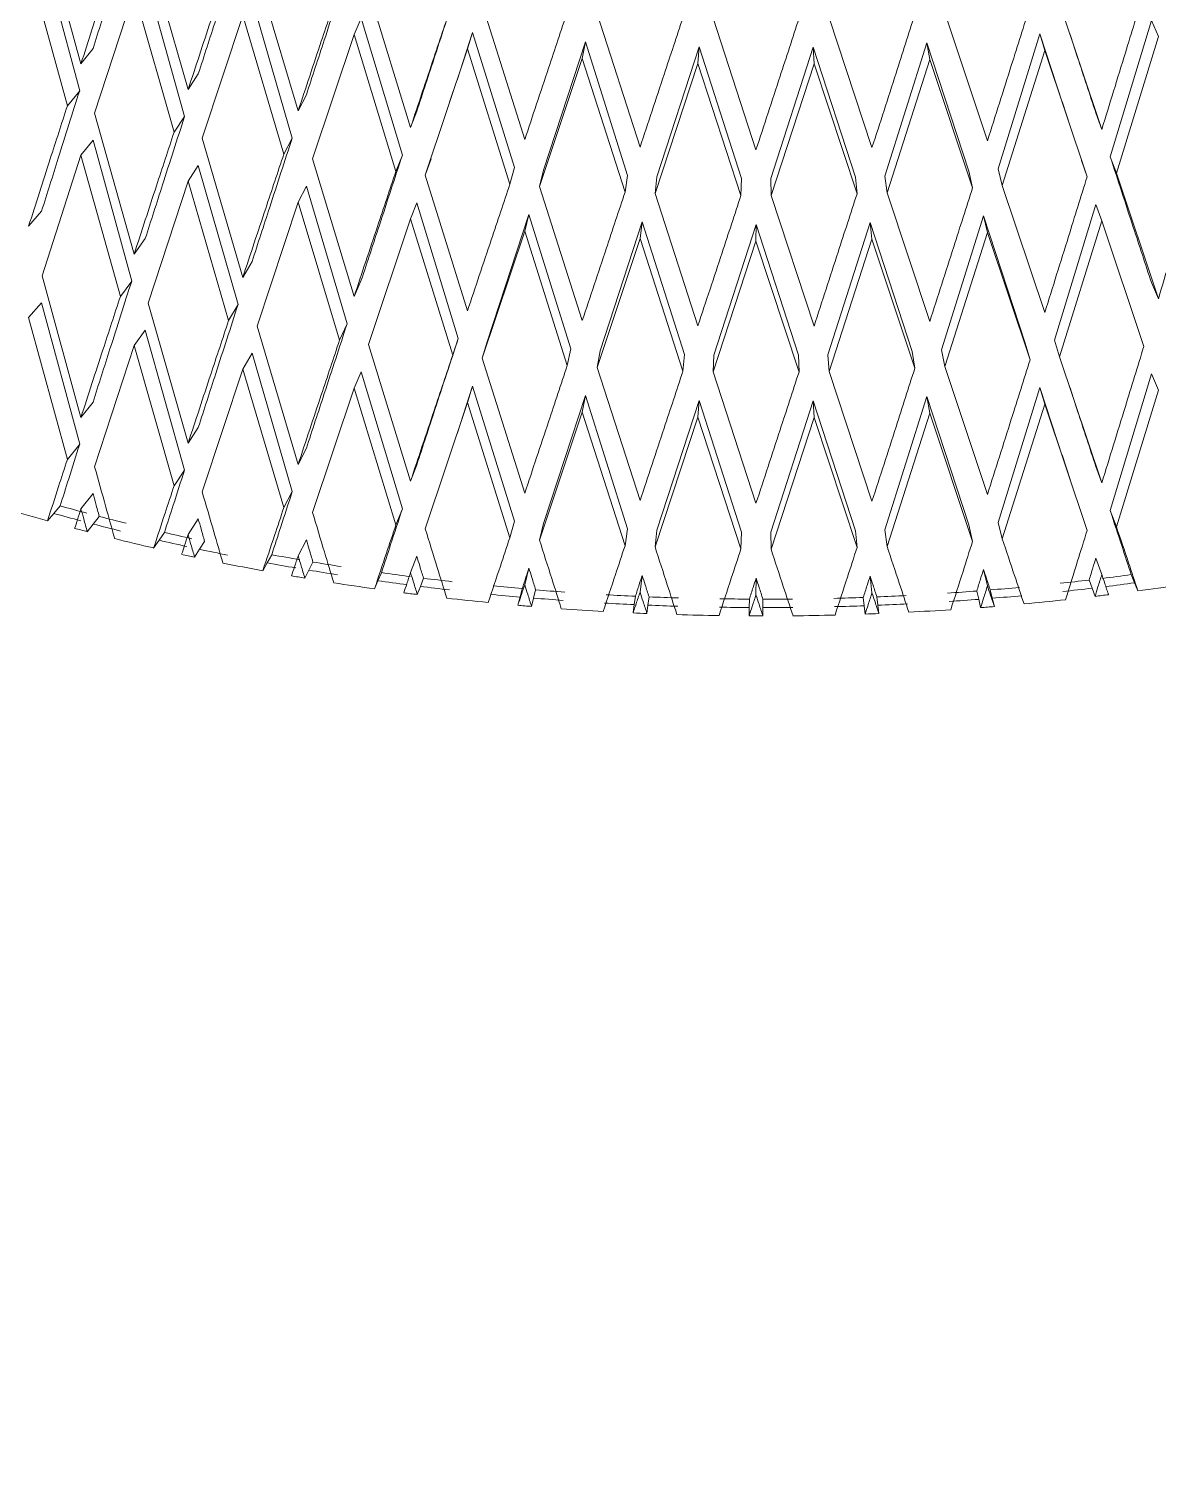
# Model space of a CAD drawing. Header units: centimetres. Extents: x -13594 to 4017, y -3206 to 1780.
# Drawn here: x 747.84 to 761.14, y -2032.26 to -2015.4 of the extents above; entities that cross this region are included whole.
import ezdxf

# ---------------------------------------------------------------- set-up
doc = ezdxf.new("R2010")
doc.units = ezdxf.units.CM

msp = doc.modelspace()

# ---------------------------------------------------------------- linework, layer by layer
at = {"color": 7, "linetype": 'Continuous', "lineweight": 0}
for p, q in [((747.996, -2014.149), (748.454, -2015.819)), ((748.439, -2016.136), (747.991, -2014.467)), ((749.244, -2014.471), (749.716, -2016.122)), ((748.294, -2016.315), (747.838, -2014.643)), ((749.674, -2016.44), (749.212, -2014.79)), ((750.528, -2014.742), (751.012, -2016.372)), ((749.081, -2014.972), (748.615, -2016.4)), ((749.551, -2016.624), (749.081, -2014.972)), ((751.842, -2014.959), (752.336, -2016.569)), ((750.943, -2016.693), (750.469, -2015.062)), ((753.18, -2015.121), (753.68, -2016.712)), ((758.627, -2015.219), (759.13, -2016.726)), ((759.98, -2015.104), (760.477, -2016.591)), ((750.36, -2015.249), (749.882, -2016.696)), ((750.843, -2016.882), (750.36, -2015.249)), ((751.671, -2015.473), (751.756, -2015.282)), ((752.24, -2016.894), (751.756, -2015.282)), ((754.534, -2015.229), (755.038, -2016.799)), ((755.898, -2015.282), (756.404, -2016.831)), ((757.264, -2015.278), (757.77, -2016.806)), ((760.576, -2016.916), (761.06, -2015.307)), ((761.143, -2015.498), (761.06, -2015.307)), ((751.671, -2015.473), (751.182, -2016.94)), ((752.163, -2017.086), (751.671, -2015.473)), ((752.883, -2016.011), (753.067, -2015.449)), ((753.006, -2015.643), (753.067, -2015.449)), ((753.558, -2017.041), (753.067, -2015.449)), ((759.255, -2017.056), (759.747, -2015.466)), ((760.018, -2016.294), (759.747, -2015.466)), ((759.805, -2015.661), (759.747, -2015.466)), ((761.143, -2015.498), (760.649, -2017.109)), ((748.454, -2015.819), (748.596, -2015.639)), ((753.006, -2015.643), (752.509, -2017.13)), ((753.505, -2017.236), (753.006, -2015.643)), ((753.902, -2017.07), (754.396, -2015.561)), ((754.358, -2015.758), (754.396, -2015.561)), ((754.891, -2017.133), (754.396, -2015.561)), ((755.238, -2017.149), (755.734, -2015.62)), ((755.721, -2015.817), (755.734, -2015.62)), ((756.232, -2017.172), (755.734, -2015.62)), ((756.579, -2017.172), (757.077, -2015.624)), ((757.088, -2015.821), (757.077, -2015.624)), ((757.574, -2017.155), (757.077, -2015.624)), ((757.921, -2017.142), (758.417, -2015.572)), ((758.911, -2017.083), (758.417, -2015.572)), ((758.451, -2015.769), (758.417, -2015.572)), ((759.805, -2015.661), (759.305, -2017.251)), ((760.303, -2017.151), (759.805, -2015.661)), ((754.358, -2015.758), (753.855, -2017.265)), ((754.862, -2017.33), (754.358, -2015.758)), ((755.721, -2015.817), (755.215, -2017.345)), ((756.227, -2017.369), (755.721, -2015.817)), ((757.088, -2015.821), (756.581, -2017.37)), ((757.594, -2017.352), (757.088, -2015.821)), ((758.451, -2015.769), (757.947, -2017.338)), ((758.955, -2017.279), (758.451, -2015.769)), ((749.716, -2016.122), (749.836, -2015.937)), ((748.439, -2016.136), (748.294, -2016.315)), ((751.012, -2016.372), (751.109, -2016.183)), ((752.839, -2016.142), (752.796, -2016.271)), ((748.615, -2016.4), (749.081, -2018.06)), ((752.336, -2016.569), (752.409, -2016.377)), ((760.104, -2016.554), (760.008, -2016.261)), ((760.477, -2016.591), (760.406, -2016.398)), ((749.674, -2016.44), (749.551, -2016.624)), ((748.454, -2016.897), (748.596, -2016.717)), ((749.052, -2018.378), (748.596, -2016.717)), ((749.882, -2016.696), (750.36, -2018.336)), ((750.943, -2016.693), (750.843, -2016.882)), ((748.454, -2016.897), (747.996, -2018.315)), ((748.918, -2018.559), (748.454, -2016.897)), ((752.24, -2016.894), (752.163, -2017.086)), ((749.716, -2017.2), (749.836, -2017.015)), ((750.304, -2018.656), (749.836, -2017.015)), ((751.182, -2016.94), (751.671, -2018.56)), ((752.579, -2016.937), (752.509, -2017.13)), ((753.558, -2017.041), (753.505, -2017.236)), ((753.902, -2017.07), (753.855, -2017.265)), ((759.255, -2017.056), (759.305, -2017.251)), ((760.236, -2016.957), (760.303, -2017.151)), ((760.576, -2016.916), (760.649, -2017.109)), ((749.716, -2017.2), (749.244, -2018.637)), ((750.193, -2018.843), (749.716, -2017.2)), ((752.509, -2017.13), (753.006, -2018.73)), ((754.891, -2017.133), (754.862, -2017.33)), ((755.237, -2017.149), (755.215, -2017.345)), ((756.232, -2017.172), (756.227, -2017.369)), ((756.579, -2017.172), (756.581, -2017.37)), ((757.574, -2017.155), (757.594, -2017.352)), ((757.921, -2017.142), (757.947, -2017.338)), ((758.911, -2017.083), (758.955, -2017.279)), ((760.649, -2017.109), (761.143, -2018.586)), ((751.012, -2017.45), (751.109, -2017.261)), ((751.588, -2018.883), (751.109, -2017.261)), ((753.855, -2017.265), (754.358, -2018.845)), ((755.215, -2017.345), (755.721, -2018.905)), ((756.581, -2017.37), (757.088, -2018.908)), ((757.947, -2017.338), (758.451, -2018.856)), ((759.305, -2017.251), (759.805, -2018.749)), ((747.838, -2017.731), (747.991, -2017.555)), ((751.012, -2017.45), (750.528, -2018.908)), ((751.5, -2019.074), (751.012, -2017.45)), ((752.336, -2017.647), (752.409, -2017.455)), ((752.897, -2019.057), (752.409, -2017.455)), ((759.918, -2019.076), (760.406, -2017.476)), ((760.477, -2017.669), (760.406, -2017.476)), ((752.336, -2017.647), (751.842, -2019.125)), ((752.832, -2019.251), (752.336, -2017.647)), ((753.238, -2019.093), (753.73, -2017.595)), ((753.68, -2017.79), (753.73, -2017.595)), ((754.223, -2019.177), (753.73, -2017.595)), ((754.568, -2019.199), (755.064, -2017.681)), ((755.038, -2017.877), (755.064, -2017.681)), ((755.561, -2019.242), (755.064, -2017.681)), ((755.908, -2019.25), (756.406, -2017.712)), ((756.404, -2017.909), (756.406, -2017.712)), ((756.903, -2019.253), (756.406, -2017.712)), ((757.251, -2019.247), (757.748, -2017.688)), ((758.244, -2019.209), (757.748, -2017.688)), ((757.77, -2017.885), (757.748, -2017.688)), ((758.59, -2019.189), (759.083, -2017.609)), ((759.575, -2019.11), (759.083, -2017.609)), ((759.13, -2017.805), (759.083, -2017.609)), ((760.477, -2017.669), (759.98, -2019.27)), ((760.971, -2019.149), (760.477, -2017.669)), ((749.081, -2018.06), (749.212, -2017.877)), ((753.68, -2017.79), (753.18, -2019.287)), ((754.182, -2019.373), (753.68, -2017.79)), ((755.038, -2017.877), (754.534, -2019.395)), ((755.544, -2019.439), (755.038, -2017.877)), ((756.404, -2017.909), (755.898, -2019.448)), ((756.911, -2019.45), (756.404, -2017.909)), ((757.77, -2017.885), (757.264, -2019.444)), ((758.275, -2019.405), (757.77, -2017.885)), ((759.13, -2017.805), (758.627, -2019.385)), ((759.631, -2019.305), (759.13, -2017.805)), ((750.36, -2018.336), (750.469, -2018.149)), ((747.996, -2018.315), (748.454, -2019.985)), ((749.052, -2018.378), (748.918, -2018.559)), ((751.671, -2018.56), (751.756, -2018.369)), ((761.143, -2018.586), (761.06, -2018.394)), ((747.838, -2018.809), (747.991, -2018.633)), ((748.439, -2020.302), (747.991, -2018.633)), ((749.244, -2018.637), (749.716, -2020.288)), ((750.304, -2018.656), (750.193, -2018.843)), ((748.294, -2020.481), (747.838, -2018.809)), ((750.528, -2018.908), (751.012, -2020.538)), ((751.588, -2018.883), (751.5, -2019.074)), ((749.081, -2019.138), (749.212, -2018.956)), ((749.674, -2020.606), (749.212, -2018.956)), ((752.897, -2019.057), (752.832, -2019.251)), ((753.238, -2019.093), (753.18, -2019.287)), ((759.918, -2019.076), (759.979, -2019.27)), ((749.081, -2019.138), (748.615, -2020.566)), ((749.551, -2020.79), (749.081, -2019.138)), ((750.36, -2019.415), (750.469, -2019.228)), ((750.943, -2020.859), (750.469, -2019.228)), ((751.842, -2019.125), (752.336, -2020.735)), ((754.223, -2019.177), (754.182, -2019.373)), ((754.568, -2019.199), (754.534, -2019.395)), ((755.561, -2019.242), (755.544, -2019.439)), ((755.908, -2019.25), (755.898, -2019.448)), ((756.903, -2019.253), (756.911, -2019.45)), ((757.251, -2019.247), (757.264, -2019.444)), ((758.244, -2019.209), (758.275, -2019.405)), ((758.589, -2019.189), (758.627, -2019.385)), ((759.575, -2019.11), (759.631, -2019.305)), ((750.36, -2019.415), (749.882, -2020.862)), ((750.843, -2021.048), (750.36, -2019.415)), ((753.18, -2019.287), (753.68, -2020.878)), ((754.534, -2019.395), (755.038, -2020.965)), ((758.627, -2019.385), (759.13, -2020.892)), ((759.98, -2019.27), (760.477, -2020.757)), ((751.671, -2019.639), (751.756, -2019.448)), ((752.24, -2021.06), (751.756, -2019.448)), ((755.898, -2019.448), (756.404, -2020.997)), ((757.264, -2019.444), (757.77, -2020.972)), ((760.576, -2021.082), (761.06, -2019.473)), ((761.143, -2019.664), (761.06, -2019.473)), ((751.671, -2019.639), (751.182, -2021.106)), ((752.163, -2021.252), (751.671, -2019.639)), ((752.883, -2020.177), (753.067, -2019.615)), ((753.006, -2019.809), (753.067, -2019.615)), ((753.558, -2021.207), (753.067, -2019.615)), ((753.902, -2021.236), (754.396, -2019.727)), ((754.358, -2019.924), (754.396, -2019.727)), ((754.891, -2021.299), (754.396, -2019.727)), ((757.921, -2021.308), (758.417, -2019.738)), ((758.911, -2021.249), (758.417, -2019.738)), ((758.451, -2019.935), (758.417, -2019.738)), ((759.255, -2021.222), (759.747, -2019.632)), ((760.018, -2020.46), (759.747, -2019.632)), ((759.805, -2019.827), (759.747, -2019.632)), ((761.143, -2019.664), (760.649, -2021.275)), ((748.454, -2019.985), (748.596, -2019.805)), ((753.006, -2019.809), (752.509, -2021.296)), ((753.505, -2021.402), (753.006, -2019.809)), ((754.358, -2019.924), (753.855, -2021.431)), ((754.862, -2021.496), (754.358, -2019.924)), ((755.238, -2021.315), (755.734, -2019.786)), ((755.721, -2019.983), (755.734, -2019.786)), ((756.232, -2021.338), (755.734, -2019.786)), ((756.579, -2021.338), (757.077, -2019.79)), ((757.088, -2019.987), (757.077, -2019.79)), ((757.574, -2021.321), (757.077, -2019.79)), ((758.451, -2019.935), (757.947, -2021.504)), ((758.955, -2021.445), (758.451, -2019.935)), ((759.805, -2019.827), (759.305, -2021.417)), ((760.303, -2021.317), (759.805, -2019.827)), ((749.716, -2020.288), (749.836, -2020.103)), ((755.721, -2019.983), (755.215, -2021.511)), ((756.227, -2021.535), (755.721, -2019.983)), ((757.088, -2019.987), (756.581, -2021.536)), ((757.594, -2021.518), (757.088, -2019.987)), ((748.439, -2020.302), (748.294, -2020.481)), ((751.012, -2020.538), (751.109, -2020.349)), ((760.103, -2020.718), (760.008, -2020.427)), ((749.674, -2020.606), (749.551, -2020.79)), ((752.336, -2020.735), (752.409, -2020.543)), ((760.477, -2020.757), (760.406, -2020.564)), ((748.454, -2021.063), (748.596, -2020.883)), ((750.943, -2020.859), (750.843, -2021.048)), ((748.135, -2021.116), (748.06, -2021.204)), ((748.21, -2021.027), (748.135, -2021.116)), ((752.24, -2021.06), (752.163, -2021.252)), ((760.576, -2021.082), (760.649, -2021.275)), ((748.599, -2021.241), (748.528, -2021.331)), ((748.669, -2021.151), (748.599, -2021.241)), ((749.716, -2021.366), (749.836, -2021.181)), ((753.558, -2021.207), (753.505, -2021.402)), ((753.902, -2021.236), (753.855, -2021.431)), ((758.911, -2021.249), (758.955, -2021.445)), ((759.255, -2021.222), (759.305, -2021.417)), ((749.374, -2021.432), (749.31, -2021.524)), ((749.437, -2021.34), (749.374, -2021.432)), ((749.911, -2021.446), (749.852, -2021.538)), ((751.012, -2021.616), (751.109, -2021.427)), ((754.891, -2021.299), (754.862, -2021.496)), ((755.238, -2021.315), (755.215, -2021.511)), ((756.232, -2021.338), (756.227, -2021.535)), ((756.579, -2021.338), (756.581, -2021.536)), ((757.574, -2021.321), (757.594, -2021.518)), ((757.921, -2021.308), (757.947, -2021.504)), ((749.852, -2021.538), (749.793, -2021.631)), ((750.701, -2021.603), (750.648, -2021.697)), ((752.336, -2021.813), (752.409, -2021.621)), ((750.648, -2021.697), (750.596, -2021.791)), ((751.138, -2021.784), (751.091, -2021.878)), ((751.186, -2021.689), (751.138, -2021.784)), ((753.68, -2021.956), (753.73, -2021.761)), ((759.13, -2021.971), (759.083, -2021.775)), ((760.477, -2021.835), (760.406, -2021.642)), ((751.952, -2021.909), (751.912, -2022.005)), ((751.993, -2021.814), (751.952, -2021.909)), ((752.488, -2021.879), (752.452, -2021.976)), ((755.038, -2022.043), (755.064, -2021.847)), ((756.404, -2022.075), (756.406, -2021.878)), ((757.77, -2022.051), (757.748, -2021.854)), ((760.328, -2021.9), (760.362, -2021.997)), ((760.824, -2021.837), (760.863, -2021.933)), ((760.902, -2022.029), (760.863, -2021.933)), ((752.452, -2021.976), (752.415, -2022.072)), ((753.599, -2022.198), (753.625, -2022.1)), ((753.651, -2022.003), (753.625, -2022.1)), ((753.785, -2022.114), (753.761, -2022.211)), ((753.809, -2022.016), (753.785, -2022.114)), ((754.984, -2022.092), (754.971, -2022.19)), ((755.144, -2022.099), (755.132, -2022.197)), ((756.326, -2022.126), (756.324, -2022.225)), ((756.486, -2022.126), (756.486, -2022.225)), ((757.668, -2022.105), (757.678, -2022.204)), ((757.828, -2022.099), (757.84, -2022.198)), ((759.004, -2022.03), (759.027, -2022.128)), ((759.049, -2022.226), (759.027, -2022.128)), ((759.163, -2022.017), (759.187, -2022.115)), ((759.187, -2022.115), (759.211, -2022.213)), ((760.397, -2022.094), (760.362, -2021.997)), ((754.957, -2022.288), (754.971, -2022.19)), ((755.132, -2022.197), (755.12, -2022.295)), ((756.322, -2022.323), (756.324, -2022.225)), ((756.486, -2022.225), (756.486, -2022.324)), ((757.689, -2022.302), (757.678, -2022.204)), ((757.84, -2022.198), (757.852, -2022.296))]:
    msp.add_line(p, q, dxfattribs=at)
for centre, radius, start, end in [((755.334, -1995.247), 26.957, 253.3638, 254.3452), ((755.49, -1994.871), 27.256, 254.3442, 255.0348), ((755.499, -1995.017), 27.012, 254.3442, 255.0348), ((755.652, -1994.26), 27.888, 255.3509, 256.0311), ((755.659, -1994.411), 27.639, 255.3509, 256.0311), ((755.565, -1994.414), 27.821, 255.0341, 255.3502), ((755.766, -1993.619), 28.641, 256.0318, 256.9744), ((755.881, -1993.305), 28.87, 256.9736, 257.6382), ((755.887, -1993.465), 28.612, 256.9736, 257.6382), ((755.937, -1992.866), 29.414, 257.6376, 257.9422), ((755.999, -1992.759), 29.429, 257.9428, 258.5989), ((756.164, -1992.097), 30.007, 259.5101, 260.154), ((756.081, -1992.164), 30.131, 258.5995, 259.5108), ((756.161, -1991.926), 30.278, 259.5101, 260.154), ((756.24, -1991.462), 30.748, 260.4494, 261.0867), ((756.242, -1991.638), 30.473, 260.4494, 261.0867), ((756.199, -1991.515), 30.79, 260.1535, 260.449), ((756.293, -1990.929), 31.383, 261.0871, 261.974), ((756.342, -1990.779), 31.438, 261.9735, 262.6014), ((756.343, -1990.961), 31.158, 261.9735, 262.6014), ((756.389, -1990.6), 31.522, 262.8898, 263.5129), ((756.585, -1990.484), 31.639, 276.172, 276.7935), ((756.627, -1990.831), 31.289, 277.0812, 277.7074), ((756.629, -1990.648), 31.571, 277.0812, 277.7074), ((756.673, -1990.786), 31.528, 277.7069, 278.591), ((756.365, -1990.407), 31.91, 262.601, 262.8895), ((756.388, -1990.414), 31.806, 262.8898, 263.5129), ((756.418, -1989.958), 32.363, 263.5132, 264.3821), ((756.443, -1989.905), 32.319, 264.3817, 264.9982), ((756.443, -1990.094), 32.03, 264.3817, 264.9982), ((756.464, -1989.651), 32.573, 265.2817, 265.895), ((756.465, -1989.844), 32.282, 265.2817, 265.895), ((756.485, -1989.528), 32.599, 266.7519, 267.3611), ((756.491, -1989.396), 32.731, 267.6418, 268.2494), ((756.494, -1989.28), 32.846, 269.1002, 269.7064), ((756.494, -1989.272), 32.854, 269.986, 270.5921), ((756.496, -1989.361), 32.766, 271.4425, 272.0497), ((756.5, -1989.477), 32.65, 272.3301, 272.9387), ((756.518, -1989.767), 32.359, 273.7945, 274.4067), ((756.518, -1989.574), 32.651, 273.7945, 274.4067), ((756.536, -1990.002), 32.123, 274.6898, 275.3051), ((756.537, -1989.812), 32.412, 274.6898, 275.3051), ((756.586, -1990.297), 31.924, 276.172, 276.7935), ((756.607, -1990.282), 32.036, 276.7938, 277.0816), ((756.454, -1989.581), 32.742, 264.9979, 265.2815), ((756.477, -1989.283), 33.04, 265.8952, 266.7521), ((756.485, -1989.333), 32.892, 266.7519, 267.3611), ((756.488, -1989.064), 33.259, 267.361, 267.6417), ((756.491, -1989.2), 33.025, 267.6418, 268.2494), ((756.494, -1989.083), 33.142, 269.1002, 269.7064), ((756.494, -1989.075), 33.15, 269.986, 270.5921), ((756.496, -1989.164), 33.061, 271.4425, 272.0497), ((756.498, -1989.02), 33.303, 272.0498, 272.3302), ((756.5, -1989.281), 32.944, 272.3301, 272.9387), ((756.507, -1989.218), 33.105, 272.9385, 273.7943), ((756.527, -1989.495), 32.828, 274.4069, 274.69), ((756.559, -1989.852), 32.469, 275.3047, 276.1717), ((756.493, -1988.929), 33.395, 268.2494, 269.1003), ((756.494, -1988.875), 33.449, 269.7064, 269.986), ((756.494, -1988.907), 33.417, 270.592, 271.4425)]:
    msp.add_arc(centre, radius, start, end, dxfattribs=at)
for points, knots in [([(439.352, -2215.508), (442.193, -2214.683), (448.094, -2212.969), (457.133, -2209.887), (466.439, -2206.38), (475.79, -2202.486), (485.172, -2198.221), (494.577, -2193.586), (503.994, -2188.587), (513.413, -2183.23), (522.824, -2177.521), (532.217, -2171.466), (541.582, -2165.073), (550.909, -2158.347), (560.189, -2151.297), (569.412, -2143.93), (578.569, -2136.255), (587.648, -2128.278), (596.643, -2120.01), (605.542, -2111.459), (614.336, -2102.633), (623.017, -2093.544), (631.575, -2084.199), (640.002, -2074.61), (648.288, -2064.786), (656.425, -2054.738), (664.405, -2044.476), (672.218, -2034.012), (679.857, -2023.356), (687.314, -2012.52), (694.581, -2001.516), (701.65, -1990.354), (708.514, -1979.047), (715.165, -1967.607), (721.598, -1956.045), (727.803, -1944.375), (733.776, -1932.608), (739.51, -1920.756), (744.999, -1908.833), (750.236, -1896.851), (755.217, -1884.822), (759.935, -1872.76), (764.387, -1860.676), (768.566, -1848.584), (772.47, -1836.496), (776.092, -1824.425), (779.43, -1812.384), (782.48, -1800.385), (785.238, -1788.441), (787.702, -1776.565), (789.867, -1764.769), (791.733, -1753.065), (793.297, -1741.466), (794.556, -1729.984), (795.51, -1718.631), (796.156, -1707.42), (796.495, -1696.361), (796.524, -1685.467), (796.245, -1674.749), (795.655, -1664.219), (794.758, -1653.887), (793.55, -1643.768), (792.042, -1633.864), (790.2, -1624.215), (788.706, -1617.284), (787.734, -1613.651), (787.579, -1613.07)], [0, 0, 0, 0, 0.014701, 0.030542, 0.046388, 0.062238, 0.078091, 0.093946, 0.109801, 0.125657, 0.141512, 0.157366, 0.173219, 0.189071, 0.204921, 0.22077, 0.236616, 0.252461, 0.268304, 0.284146, 0.299986, 0.315824, 0.331661, 0.347496, 0.36333, 0.379163, 0.394996, 0.410827, 0.426657, 0.442487, 0.458316, 0.474145, 0.489974, 0.505802, 0.521631, 0.537459, 0.553288, 0.569118, 0.584948, 0.600778, 0.616609, 0.632441, 0.648275, 0.664109, 0.679945, 0.695782, 0.71162, 0.72746, 0.743302, 0.759146, 0.774992, 0.79084, 0.806689, 0.822541, 0.838395, 0.85425, 0.870107, 0.885966, 0.901826, 0.917687, 0.933548, 0.949409, 0.965268, 0.981126, 0.99698, 1, 1, 1, 1]), ([(749.052, -2014.212), (748.966, -2014.478), (748.814, -2014.955), (748.663, -2015.43), (748.596, -2015.639)], [0, 0, 0, 0, 0.5599999, 1, 1, 1, 1]), ([(748.454, -2015.819), (748.54, -2015.553), (748.694, -2015.079), (748.849, -2014.602), (748.918, -2014.393)], [0, 0, 0, 0, 0.56, 1, 1, 1, 1]), ([(750.304, -2014.49), (750.217, -2014.761), (750.06, -2015.244), (749.905, -2015.725), (749.836, -2015.937)], [0, 0, 0, 0, 0.5599999, 1, 1, 1, 1]), ([(749.716, -2016.122), (749.805, -2015.852), (749.963, -2015.372), (750.123, -2014.889), (750.193, -2014.677)], [0, 0, 0, 0, 0.56, 1, 1, 1, 1]), ([(751.588, -2014.717), (751.499, -2014.991), (751.339, -2015.481), (751.179, -2015.968), (751.109, -2016.183)], [0, 0, 0, 0, 0.56, 1, 1, 1, 1]), ([(751.012, -2016.372), (751.103, -2016.099), (751.265, -2015.612), (751.428, -2015.123), (751.5, -2014.908)], [0, 0, 0, 0, 0.56, 1, 1, 1, 1]), ([(752.897, -2014.891), (752.805, -2015.169), (752.643, -2015.665), (752.481, -2016.159), (752.409, -2016.377)], [0, 0, 0, 0, 0.56, 1, 1, 1, 1]), ([(760.477, -2016.591), (760.569, -2016.291), (760.734, -2015.756), (760.899, -2015.219), (760.971, -2014.983)], [0, 0, 0, 0, 0.56, 1, 1, 1, 1]), ([(752.336, -2016.569), (752.428, -2016.293), (752.593, -2015.799), (752.759, -2015.303), (752.832, -2015.085)], [0, 0, 0, 0, 0.56, 1, 1, 1, 1]), ([(753.68, -2016.712), (753.774, -2016.431), (753.941, -2015.931), (754.108, -2015.428), (754.182, -2015.207)], [0, 0, 0, 0, 0.56, 1, 1, 1, 1]), ([(759.13, -2016.726), (759.224, -2016.431), (759.391, -2015.902), (759.558, -2015.372), (759.631, -2015.139)], [0, 0, 0, 0, 0.56, 1, 1, 1, 1]), ([(755.038, -2016.799), (755.133, -2016.515), (755.301, -2016.007), (755.47, -2015.498), (755.544, -2015.273)], [0, 0, 0, 0, 0.5599999, 1, 1, 1, 1]), ([(756.404, -2016.831), (756.499, -2016.542), (756.668, -2016.028), (756.836, -2015.512), (756.911, -2015.284)], [0, 0, 0, 0, 0.56, 1, 1, 1, 1]), ([(757.77, -2016.806), (757.865, -2016.514), (758.033, -2015.993), (758.201, -2015.47), (758.275, -2015.239)], [0, 0, 0, 0, 0.5599999, 1, 1, 1, 1]), ([(760.094, -2015.446), (760.126, -2015.546), (760.231, -2015.864), (760.335, -2016.18), (760.406, -2016.398)], [0, 0, 0, 0, 0.312234, 1, 1, 1, 1]), ([(748.439, -2016.136), (748.355, -2016.401), (748.205, -2016.875), (748.056, -2017.347), (747.991, -2017.555)], [0, 0, 0, 0, 0.56, 1, 1, 1, 1]), ([(747.838, -2017.731), (747.923, -2017.467), (748.074, -2016.996), (748.226, -2016.523), (748.294, -2016.315)], [0, 0, 0, 0, 0.56, 1, 1, 1, 1]), ([(749.674, -2016.44), (749.587, -2016.709), (749.433, -2017.189), (749.279, -2017.667), (749.212, -2017.877)], [0, 0, 0, 0, 0.56, 1, 1, 1, 1]), ([(749.081, -2018.06), (749.168, -2017.792), (749.324, -2017.315), (749.482, -2016.835), (749.551, -2016.624)], [0, 0, 0, 0, 0.5599999, 1, 1, 1, 1]), ([(750.943, -2016.693), (750.854, -2016.965), (750.696, -2017.452), (750.538, -2017.936), (750.469, -2018.149)], [0, 0, 0, 0, 0.56, 1, 1, 1, 1]), ([(750.36, -2018.336), (750.45, -2018.065), (750.61, -2017.581), (750.772, -2017.096), (750.843, -2016.882)], [0, 0, 0, 0, 0.5599999, 1, 1, 1, 1]), ([(752.24, -2016.894), (752.149, -2017.17), (751.988, -2017.662), (751.827, -2018.153), (751.756, -2018.369)], [0, 0, 0, 0, 0.56, 1, 1, 1, 1]), ([(760.576, -2016.916), (760.667, -2017.192), (760.828, -2017.686), (760.99, -2018.178), (761.06, -2018.394)], [0, 0, 0, 0, 0.5599999, 1, 1, 1, 1]), ([(761.143, -2018.586), (761.234, -2018.284), (761.398, -2017.746), (761.561, -2017.206), (761.633, -2016.968)], [0, 0, 0, 0, 0.56, 1, 1, 1, 1]), ([(751.671, -2018.56), (751.763, -2018.286), (751.926, -2017.795), (752.091, -2017.303), (752.163, -2017.086)], [0, 0, 0, 0, 0.56, 1, 1, 1, 1]), ([(753.006, -2018.73), (753.099, -2018.452), (753.265, -2017.954), (753.432, -2017.455), (753.505, -2017.236)], [0, 0, 0, 0, 0.56, 1, 1, 1, 1]), ([(759.805, -2018.749), (759.898, -2018.451), (760.065, -2017.919), (760.23, -2017.386), (760.303, -2017.151)], [0, 0, 0, 0, 0.5599999, 1, 1, 1, 1]), ([(754.358, -2018.845), (754.452, -2018.563), (754.62, -2018.059), (754.788, -2017.553), (754.862, -2017.33)], [0, 0, 0, 0, 0.56, 1, 1, 1, 1]), ([(755.721, -2018.905), (755.815, -2018.619), (755.984, -2018.108), (756.153, -2017.595), (756.227, -2017.369)], [0, 0, 0, 0, 0.56, 1, 1, 1, 1]), ([(757.088, -2018.908), (757.182, -2018.618), (757.351, -2018.1), (757.519, -2017.581), (757.594, -2017.352)], [0, 0, 0, 0, 0.56, 1, 1, 1, 1]), ([(758.451, -2018.856), (758.545, -2018.562), (758.713, -2018.038), (758.881, -2017.511), (758.955, -2017.279)], [0, 0, 0, 0, 0.56, 1, 1, 1, 1]), ([(749.052, -2018.378), (748.966, -2018.644), (748.814, -2019.121), (748.663, -2019.596), (748.596, -2019.805)], [0, 0, 0, 0, 0.5599999, 1, 1, 1, 1]), ([(748.454, -2019.985), (748.54, -2019.719), (748.694, -2019.245), (748.849, -2018.768), (748.918, -2018.559)], [0, 0, 0, 0, 0.56, 1, 1, 1, 1]), ([(750.304, -2018.656), (750.217, -2018.927), (750.06, -2019.41), (749.905, -2019.891), (749.836, -2020.103)], [0, 0, 0, 0, 0.56, 1, 1, 1, 1]), ([(749.716, -2020.288), (749.805, -2020.018), (749.963, -2019.538), (750.123, -2019.055), (750.193, -2018.843)], [0, 0, 0, 0, 0.56, 1, 1, 1, 1]), ([(751.588, -2018.883), (751.499, -2019.157), (751.339, -2019.647), (751.179, -2020.134), (751.109, -2020.349)], [0, 0, 0, 0, 0.5599999, 1, 1, 1, 1]), ([(751.012, -2020.538), (751.103, -2020.265), (751.265, -2019.778), (751.428, -2019.289), (751.5, -2019.074)], [0, 0, 0, 0, 0.56, 1, 1, 1, 1]), ([(752.897, -2019.057), (752.805, -2019.335), (752.643, -2019.831), (752.481, -2020.325), (752.409, -2020.543)], [0, 0, 0, 0, 0.56, 1, 1, 1, 1]), ([(752.336, -2020.735), (752.428, -2020.459), (752.593, -2019.965), (752.759, -2019.469), (752.832, -2019.251)], [0, 0, 0, 0, 0.56, 1, 1, 1, 1]), ([(760.477, -2020.757), (760.569, -2020.457), (760.734, -2019.922), (760.899, -2019.385), (760.971, -2019.149)], [0, 0, 0, 0, 0.56, 1, 1, 1, 1]), ([(753.68, -2020.878), (753.774, -2020.597), (753.941, -2020.097), (754.108, -2019.594), (754.182, -2019.373)], [0, 0, 0, 0, 0.56, 1, 1, 1, 1]), ([(757.77, -2020.972), (757.865, -2020.68), (758.033, -2020.159), (758.201, -2019.636), (758.275, -2019.405)], [0, 0, 0, 0, 0.5599999, 1, 1, 1, 1]), ([(759.13, -2020.892), (759.224, -2020.597), (759.391, -2020.068), (759.558, -2019.538), (759.631, -2019.305)], [0, 0, 0, 0, 0.56, 1, 1, 1, 1]), ([(755.038, -2020.965), (755.133, -2020.681), (755.301, -2020.173), (755.47, -2019.664), (755.544, -2019.439)], [0, 0, 0, 0, 0.56, 1, 1, 1, 1]), ([(756.404, -2020.997), (756.499, -2020.708), (756.668, -2020.194), (756.836, -2019.677), (756.911, -2019.45)], [0, 0, 0, 0, 0.5599999, 1, 1, 1, 1]), ([(760.094, -2019.612), (760.126, -2019.712), (760.231, -2020.03), (760.335, -2020.346), (760.406, -2020.564)], [0, 0, 0, 0, 0.3123103, 1, 1, 1, 1]), ([(737.355, -2020.093), (737.009, -2020.49), (736.154, -2021.473), (735.262, -2023.233), (734.67, -2025.267), (734.561, -2027.309), (734.891, -2029.292), (735.633, -2031.183), (736.764, -2032.966), (738.276, -2034.626), (740.157, -2036.141), (742.377, -2037.476), (744.889, -2038.6), (747.63, -2039.49), (750.54, -2040.129), (753.561, -2040.511), (756.636, -2040.631), (759.708, -2040.487), (762.72, -2040.081), (765.617, -2039.418), (768.347, -2038.504), (770.859, -2037.347), (773.101, -2035.955), (775.018, -2034.342), (776.553, -2032.535), (777.65, -2030.581), (778.279, -2028.545), (778.435, -2026.502), (778.151, -2024.509), (777.436, -2022.615), (776.588, -2021.129), (775.866, -2020.343), (775.633, -2020.09)], [0, 0, 0, 0, 0.023754, 0.058731, 0.092487, 0.125099, 0.157106, 0.189061, 0.221587, 0.255098, 0.289606, 0.324798, 0.36028, 0.395743, 0.431109, 0.466383, 0.501603, 0.536822, 0.572085, 0.607444, 0.642958, 0.678677, 0.714617, 0.750689, 0.786529, 0.821611, 0.855494, 0.888202, 0.920238, 0.95217, 0.984615, 1, 1, 1, 1]), ([(748.439, -2020.302), (748.396, -2020.438), (748.319, -2020.679), (748.243, -2020.921), (748.21, -2021.027)], [0, 0, 0, 0, 0.56, 1, 1, 1, 1]), ([(748.06, -2021.204), (748.104, -2021.069), (748.181, -2020.828), (748.259, -2020.587), (748.294, -2020.481)], [0, 0, 0, 0, 0.56, 1, 1, 1, 1]), ([(748.615, -2020.566), (748.659, -2020.724), (748.738, -2021.007), (748.817, -2021.289), (748.852, -2021.414)], [0, 0, 0, 0, 0.56, 1, 1, 1, 1]), ([(749.674, -2020.606), (749.63, -2020.743), (749.551, -2020.988), (749.472, -2021.233), (749.437, -2021.34)], [0, 0, 0, 0, 0.56, 1, 1, 1, 1]), ([(748.669, -2021.151), (748.656, -2021.101), (748.631, -2021.012), (748.607, -2020.923), (748.596, -2020.883)], [0, 0, 0, 0, 0.56, 1, 1, 1, 1]), ([(749.31, -2021.524), (749.355, -2021.387), (749.435, -2021.143), (749.515, -2020.898), (749.551, -2020.79)], [0, 0, 0, 0, 0.56, 1, 1, 1, 1]), ([(749.882, -2020.862), (749.928, -2021.019), (750.009, -2021.298), (750.09, -2021.577), (750.126, -2021.7)], [0, 0, 0, 0, 0.56, 1, 1, 1, 1]), ([(750.943, -2020.859), (750.898, -2020.998), (750.817, -2021.246), (750.736, -2021.494), (750.701, -2021.603)], [0, 0, 0, 0, 0.56, 1, 1, 1, 1]), ([(748.454, -2021.063), (748.44, -2021.106), (748.416, -2021.182), (748.391, -2021.258), (748.38, -2021.292)], [0, 0, 0, 0, 0.56, 1, 1, 1, 1]), ([(748.528, -2021.331), (748.515, -2021.281), (748.49, -2021.192), (748.465, -2021.102), (748.454, -2021.063)], [0, 0, 0, 0, 0.56, 1, 1, 1, 1]), ([(750.596, -2021.791), (750.642, -2021.652), (750.724, -2021.405), (750.807, -2021.157), (750.843, -2021.048)], [0, 0, 0, 0, 0.56, 1, 1, 1, 1]), ([(751.182, -2021.106), (751.229, -2021.26), (751.311, -2021.537), (751.395, -2021.812), (751.431, -2021.934)], [0, 0, 0, 0, 0.56, 1, 1, 1, 1]), ([(752.24, -2021.06), (752.194, -2021.2), (752.111, -2021.452), (752.029, -2021.703), (751.993, -2021.814)], [0, 0, 0, 0, 0.56, 1, 1, 1, 1]), ([(760.576, -2021.082), (760.622, -2021.223), (760.705, -2021.475), (760.787, -2021.727), (760.824, -2021.837)], [0, 0, 0, 0, 0.56, 1, 1, 1, 1]), ([(749.911, -2021.446), (749.897, -2021.396), (749.872, -2021.308), (749.847, -2021.22), (749.836, -2021.181)], [0, 0, 0, 0, 0.56, 1, 1, 1, 1]), ([(751.912, -2022.005), (751.958, -2021.865), (752.042, -2021.614), (752.126, -2021.362), (752.163, -2021.252)], [0, 0, 0, 0, 0.56, 1, 1, 1, 1]), ([(760.649, -2021.275), (760.697, -2021.416), (760.781, -2021.667), (760.865, -2021.919), (760.902, -2022.029)], [0, 0, 0, 0, 0.56, 1, 1, 1, 1]), ([(749.716, -2021.366), (749.702, -2021.409), (749.676, -2021.486), (749.651, -2021.564), (749.64, -2021.598)], [0, 0, 0, 0, 0.56, 1, 1, 1, 1]), ([(749.793, -2021.631), (749.778, -2021.581), (749.753, -2021.493), (749.727, -2021.405), (749.716, -2021.366)], [0, 0, 0, 0, 0.56, 1, 1, 1, 1]), ([(751.186, -2021.689), (751.172, -2021.64), (751.146, -2021.553), (751.121, -2021.466), (751.109, -2021.427)], [0, 0, 0, 0, 0.56, 1, 1, 1, 1]), ([(752.509, -2021.296), (752.556, -2021.449), (752.64, -2021.721), (752.725, -2021.994), (752.762, -2022.114)], [0, 0, 0, 0, 0.56, 1, 1, 1, 1]), ([(753.25, -2022.165), (753.298, -2022.023), (753.383, -2021.768), (753.468, -2021.514), (753.505, -2021.402)], [0, 0, 0, 0, 0.56, 1, 1, 1, 1]), ([(753.855, -2021.431), (753.903, -2021.582), (753.988, -2021.851), (754.074, -2022.12), (754.111, -2022.239)], [0, 0, 0, 0, 0.5599999, 1, 1, 1, 1]), ([(758.698, -2022.251), (758.746, -2022.101), (758.832, -2021.832), (758.917, -2021.563), (758.955, -2021.445)], [0, 0, 0, 0, 0.56, 1, 1, 1, 1]), ([(759.305, -2021.417), (759.353, -2021.56), (759.438, -2021.815), (759.523, -2022.07), (759.561, -2022.182)], [0, 0, 0, 0, 0.56, 1, 1, 1, 1]), ([(760.049, -2022.133), (760.097, -2021.981), (760.182, -2021.709), (760.266, -2021.437), (760.303, -2021.317)], [0, 0, 0, 0, 0.56, 1, 1, 1, 1]), ([(751.012, -2021.616), (750.998, -2021.66), (750.972, -2021.739), (750.945, -2021.817), (750.934, -2021.852)], [0, 0, 0, 0, 0.56, 1, 1, 1, 1]), ([(751.091, -2021.878), (751.076, -2021.829), (751.05, -2021.742), (751.024, -2021.655), (751.012, -2021.616)], [0, 0, 0, 0, 0.56, 1, 1, 1, 1]), ([(752.488, -2021.879), (752.473, -2021.831), (752.447, -2021.745), (752.421, -2021.659), (752.409, -2021.621)], [0, 0, 0, 0, 0.56, 1, 1, 1, 1]), ([(754.605, -2022.27), (754.653, -2022.126), (754.738, -2021.868), (754.824, -2021.61), (754.862, -2021.496)], [0, 0, 0, 0, 0.56, 1, 1, 1, 1]), ([(755.215, -2021.511), (755.263, -2021.66), (755.349, -2021.926), (755.435, -2022.191), (755.473, -2022.308)], [0, 0, 0, 0, 0.56, 1, 1, 1, 1]), ([(755.969, -2022.32), (756.017, -2022.173), (756.103, -2021.912), (756.189, -2021.65), (756.227, -2021.535)], [0, 0, 0, 0, 0.56, 1, 1, 1, 1]), ([(756.581, -2021.536), (756.629, -2021.683), (756.715, -2021.945), (756.802, -2022.207), (756.84, -2022.322)], [0, 0, 0, 0, 0.56, 1, 1, 1, 1]), ([(757.335, -2022.313), (757.384, -2022.165), (757.47, -2021.9), (757.556, -2021.635), (757.594, -2021.518)], [0, 0, 0, 0, 0.56, 1, 1, 1, 1]), ([(757.947, -2021.504), (757.995, -2021.649), (758.081, -2021.908), (758.167, -2022.166), (758.204, -2022.28)], [0, 0, 0, 0, 0.56, 1, 1, 1, 1]), ([(753.651, -2022.003), (753.665, -2021.958), (753.692, -2021.877), (753.718, -2021.796), (753.73, -2021.761)], [0, 0, 0, 0, 0.56, 1, 1, 1, 1]), ([(753.809, -2022.016), (753.794, -2021.968), (753.768, -2021.883), (753.741, -2021.798), (753.73, -2021.761)], [0, 0, 0, 0, 0.56, 1, 1, 1, 1]), ([(759.004, -2022.03), (759.019, -2021.983), (759.045, -2021.898), (759.072, -2021.813), (759.083, -2021.775)], [0, 0, 0, 0, 0.56, 1, 1, 1, 1]), ([(759.163, -2022.017), (759.148, -2021.972), (759.121, -2021.892), (759.095, -2021.811), (759.083, -2021.775)], [0, 0, 0, 0, 0.56, 1, 1, 1, 1]), ([(760.328, -2021.9), (760.342, -2021.852), (760.368, -2021.766), (760.395, -2021.68), (760.406, -2021.642)], [0, 0, 0, 0, 0.56, 1, 1, 1, 1]), ([(752.336, -2021.813), (752.321, -2021.858), (752.294, -2021.937), (752.268, -2022.017), (752.256, -2022.052)], [0, 0, 0, 0, 0.56, 1, 1, 1, 1]), ([(752.415, -2022.072), (752.401, -2022.024), (752.374, -2021.938), (752.347, -2021.851), (752.336, -2021.813)], [0, 0, 0, 0, 0.56, 1, 1, 1, 1]), ([(753.68, -2021.956), (753.665, -2022.001), (753.638, -2022.082), (753.611, -2022.162), (753.599, -2022.198)], [0, 0, 0, 0, 0.56, 1, 1, 1, 1]), ([(753.761, -2022.211), (753.746, -2022.164), (753.719, -2022.079), (753.692, -2021.993), (753.68, -2021.956)], [0, 0, 0, 0, 0.56, 1, 1, 1, 1]), ([(754.984, -2022.092), (754.999, -2022.046), (755.026, -2021.964), (755.052, -2021.882), (755.064, -2021.847)], [0, 0, 0, 0, 0.56, 1, 1, 1, 1]), ([(755.144, -2022.099), (755.129, -2022.052), (755.103, -2021.968), (755.076, -2021.884), (755.064, -2021.847)], [0, 0, 0, 0, 0.56, 1, 1, 1, 1]), ([(756.326, -2022.126), (756.34, -2022.08), (756.367, -2021.997), (756.394, -2021.914), (756.406, -2021.878)], [0, 0, 0, 0, 0.56, 1, 1, 1, 1]), ([(756.486, -2022.126), (756.471, -2022.08), (756.444, -2021.997), (756.417, -2021.914), (756.406, -2021.878)], [0, 0, 0, 0, 0.56, 1, 1, 1, 1]), ([(757.668, -2022.105), (757.683, -2022.058), (757.709, -2021.975), (757.736, -2021.891), (757.748, -2021.854)], [0, 0, 0, 0, 0.56, 1, 1, 1, 1]), ([(757.828, -2022.099), (757.813, -2022.053), (757.786, -2021.972), (757.759, -2021.89), (757.748, -2021.854)], [0, 0, 0, 0, 0.56, 1, 1, 1, 1]), ([(760.477, -2021.835), (760.462, -2021.884), (760.435, -2021.97), (760.408, -2022.056), (760.397, -2022.094)], [0, 0, 0, 0, 0.56, 1, 1, 1, 1]), ([(760.556, -2022.074), (760.541, -2022.03), (760.515, -2021.95), (760.488, -2021.87), (760.477, -2021.835)], [0, 0, 0, 0, 0.5600001, 1, 1, 1, 1]), ([(755.038, -2022.043), (755.023, -2022.089), (754.996, -2022.171), (754.969, -2022.252), (754.957, -2022.288)], [0, 0, 0, 0, 0.56, 1, 1, 1, 1]), ([(755.12, -2022.295), (755.105, -2022.248), (755.077, -2022.164), (755.05, -2022.08), (755.038, -2022.043)], [0, 0, 0, 0, 0.56, 1, 1, 1, 1]), ([(756.404, -2022.075), (756.389, -2022.121), (756.362, -2022.204), (756.334, -2022.287), (756.322, -2022.323)], [0, 0, 0, 0, 0.56, 1, 1, 1, 1]), ([(756.486, -2022.324), (756.47, -2022.277), (756.443, -2022.194), (756.416, -2022.111), (756.404, -2022.075)], [0, 0, 0, 0, 0.56, 1, 1, 1, 1]), ([(757.77, -2022.051), (757.755, -2022.098), (757.728, -2022.182), (757.701, -2022.265), (757.689, -2022.302)], [0, 0, 0, 0, 0.56, 1, 1, 1, 1]), ([(757.852, -2022.296), (757.836, -2022.25), (757.809, -2022.168), (757.782, -2022.087), (757.77, -2022.051)], [0, 0, 0, 0, 0.56, 1, 1, 1, 1]), ([(759.13, -2021.971), (759.115, -2022.018), (759.088, -2022.103), (759.061, -2022.188), (759.049, -2022.226)], [0, 0, 0, 0, 0.56, 1, 1, 1, 1]), ([(759.211, -2022.213), (759.196, -2022.168), (759.169, -2022.087), (759.142, -2022.006), (759.13, -2021.971)], [0, 0, 0, 0, 0.5600001, 1, 1, 1, 1])]:
    msp.add_open_spline(points, degree=3, knots=knots, dxfattribs=at)

doc.saveas('drawing.dxf')
